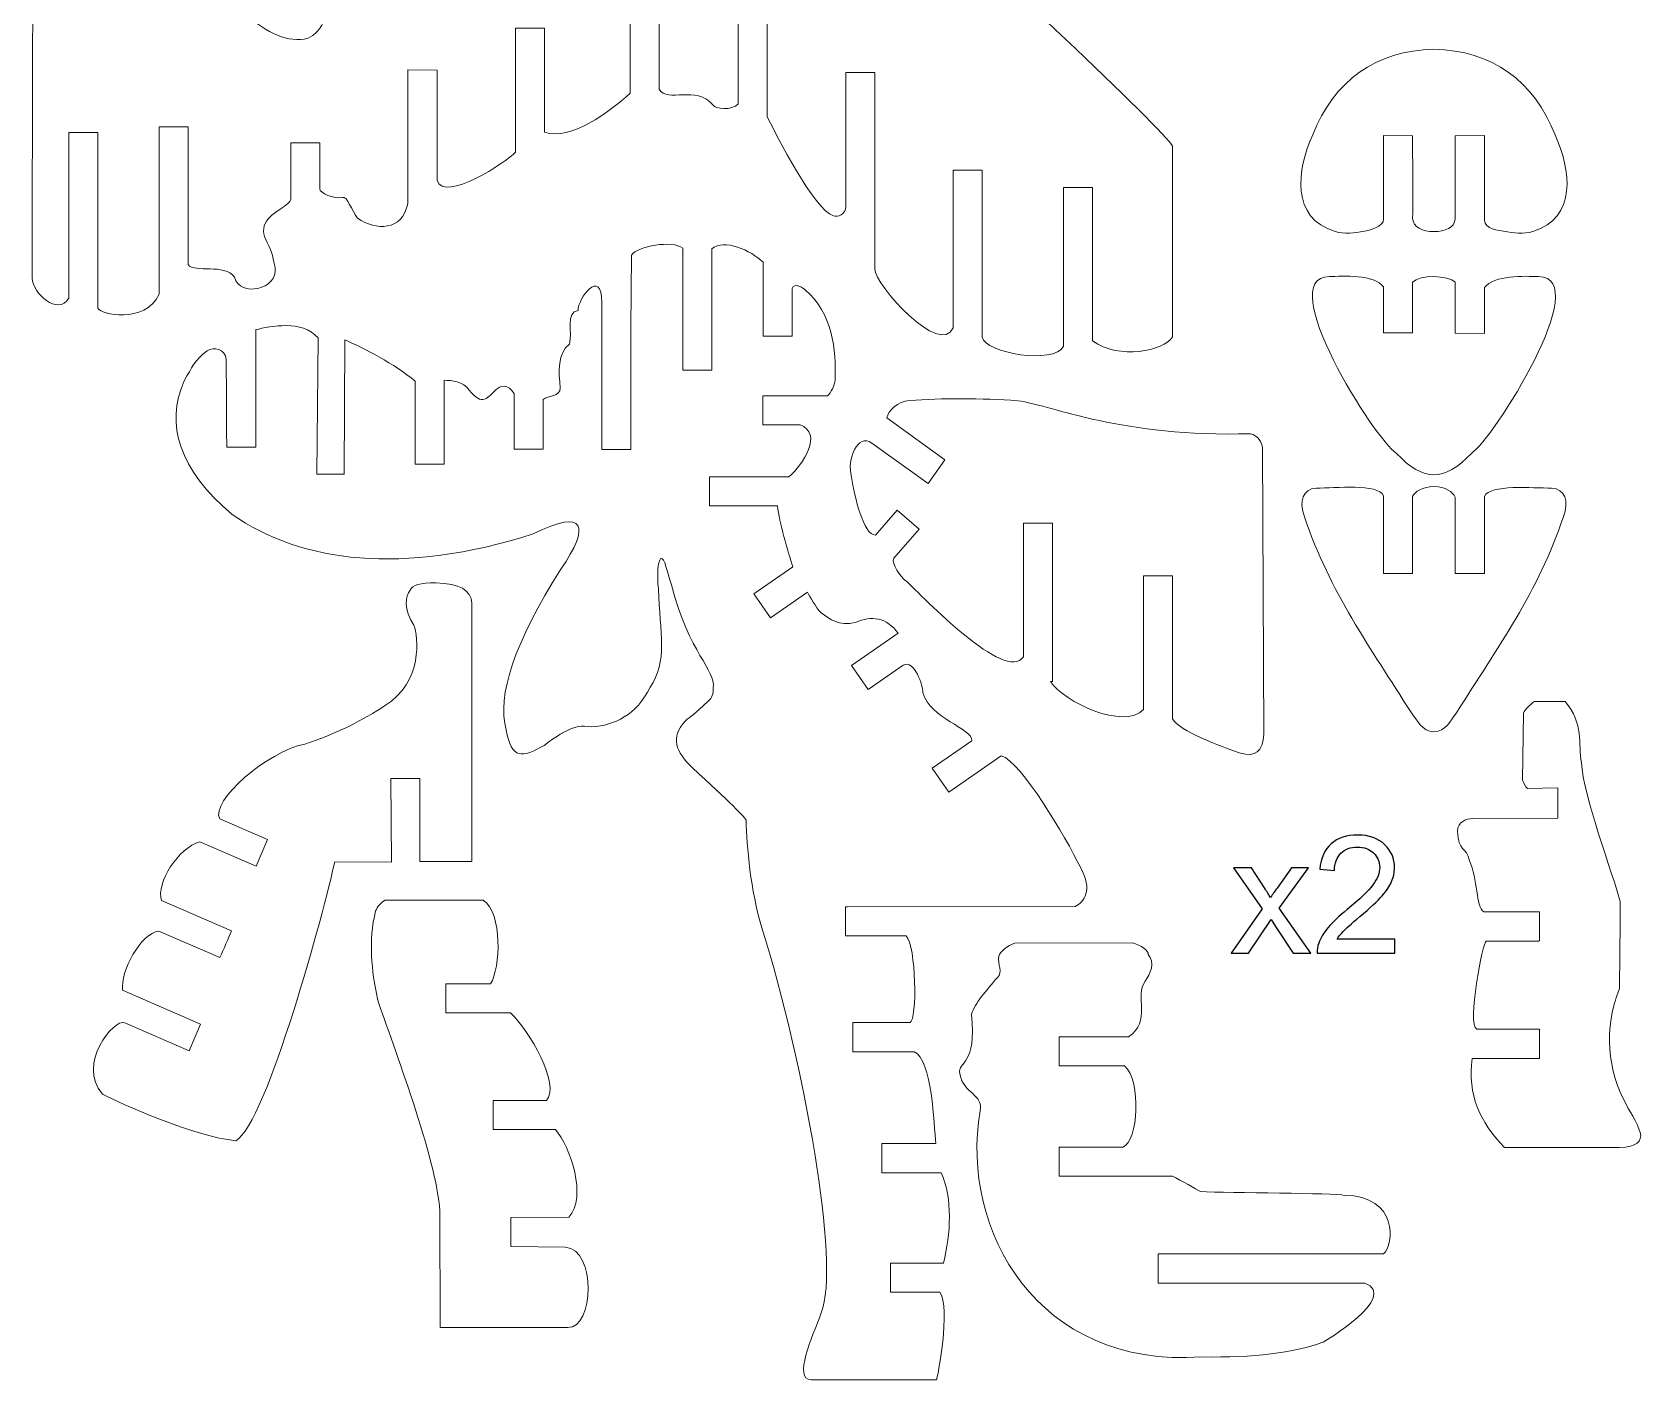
# Model space of a CAD drawing. Header units: centimetres. Extents: x -92 to 91, y -141 to 142.
# Drawn here: x -92.4 to 73.7, y -141.1 to -2 of the extents above; entities that cross this region are included whole.
import ezdxf

# ---------------------------------------------------------------- set-up
doc = ezdxf.new("R2010")
doc.units = ezdxf.units.CM
doc.header["$MEASUREMENT"] = 0
doc.layers.add('Livello 1', color=7, linetype='Continuous')

msp = doc.modelspace()

# ---------------------------------------------------------------- linework, layer by layer
at = {"layer": 'Livello 1', "color": 250, "lineweight": 20}
for points, knots in [([(-39.46, -12.31), (-36.75, -13.21), (-32.78, -10.26), (-30.62, -8.28), (-30.62, -8.28), (-30.62, -8.28), (-30.62, 2.92), (-30.62, 2.92), (-30.62, 2.92), (-30.62, 2.92), (-27.62, 2.92), (-27.62, 2.92), (-27.62, 2.92), (-27.62, 2.92), (-27.62, -7.87), (-27.62, -7.87), (-27.62, -7.87), (-26.75, -9.39), (-23.85, -7.33), (-22.02, -9.56), (-22.02, -9.56), (-21.91, -9.86), (-20.07, -10.13), (-19.47, -9.39), (-19.47, -9.39), (-19.47, -9.39), (-19.47, 4.38), (-19.47, 4.38), (-19.47, 4.38), (-19.47, 4.38), (-16.47, 4.38), (-16.47, 4.38), (-16.47, 4.38), (-16.47, 4.38), (-16.47, -10.7), (-16.47, -10.7), (-16.47, -10.7), (-15.44, -12.72), (-11.7, -20.21), (-9.62, -20.95), (-9.62, -20.95), (-9.22, -21.11), (-8.37, -20.84), (-8.35, -19.95), (-8.35, -19.95), (-8.35, -19.95), (-8.35, -6.15), (-8.35, -6.15), (-8.35, -6.15), (-8.35, -6.15), (-5.34, -6.15), (-5.34, -6.15), (-5.34, -6.15), (-5.34, -12.62), (-5.34, -19.96), (-5.34, -26.44), (-5.34, -26.44), (-5.45, -28.01), (1.52, -35.65), (2.72, -32.49), (2.72, -32.49), (2.72, -32.49), (2.72, -16.23), (2.72, -16.23), (2.72, -16.23), (2.72, -16.23), (5.72, -16.23), (5.72, -16.23), (5.72, -16.23), (5.72, -16.23), (5.72, -33.46), (5.72, -33.46), (5.72, -33.46), (6.05, -35.11), (13.13, -36.34), (14.14, -34.41), (14.14, -34.41), (14.14, -34.41), (14.14, -18.02), (14.14, -18.02), (14.14, -18.02), (15.24, -18.02), (15.97, -18.02), (17.14, -18.02), (17.14, -18.02), (17.14, -18.02), (17.14, -33.85), (17.14, -33.85), (17.14, -33.85), (19.85, -35.84), (24.5, -34.89), (25.4, -33.43), (25.4, -33.43), (25.4, -33.43), (25.4, -13.76), (25.4, -13.76), (25.4, -13.76), (24.75, -12.29), (4.26, 6.82), (2.26, 8.46), (2.26, 8.46), (-3.64, 13.28), (-12.31, 19.45), (-22.05, 18.19), (-22.05, 18.19), (-30.52, 16.36), (-43.54, 10.13), (-55.08, 5.79), (-55.08, 5.79), (-63.8, 1.55), (-60.87, -1.08), (-63.88, -2.62), (-63.88, -2.62), (-65.94, -3.13), (-68.05, -2.12), (-70.42, -0.08), (-70.42, -0.08), (-72.93, 1.81), (-70.87, 5.62), (-73.65, 7.39), (-73.65, 7.39), (-73.65, 7.39), (-82.43, 7.39), (-82.43, 7.39), (-82.43, 7.39), (-82.43, 7.39), (-82.43, 10.39), (-82.43, 10.39), (-82.43, 10.39), (-82.43, 10.39), (-74.99, 10.39), (-74.99, 10.39), (-74.99, 10.39), (-72.69, 10.43), (-70.44, 17.73), (-73.61, 17.91), (-73.61, 17.91), (-73.61, 17.91), (-81.32, 17.93), (-81.32, 17.93), (-81.32, 17.93), (-81.32, 18.97), (-81.32, 19.99), (-81.32, 20.93), (-81.32, 20.93), (-81.32, 20.93), (-71.21, 20.93), (-71.21, 20.93), (-71.21, 20.93), (-69.48, 21.42), (-69.3, 26.83), (-71.07, 28.02), (-71.07, 28.02), (-71.07, 28.02), (-80.49, 28.02), (-80.49, 28.02), (-80.49, 28.02), (-80.49, 28.02), (-80.49, 31.02), (-80.49, 31.02), (-80.49, 31.02), (-80.49, 31.02), (-70.65, 31.02), (-70.65, 31.02), (-70.65, 31.02), (-70.19, 31.41), (-69.96, 31.97), (-69.81, 32.51), (-69.81, 32.51), (-69.71, 35.74), (-71.54, 42.63), (-73.34, 44.98), (-73.34, 44.98), (-73.96, 45.86), (-74.84, 47.59), (-76.28, 46.03), (-76.28, 46.03), (-76.28, 46.03), (-76.28, 40.04), (-76.28, 40.04), (-76.28, 40.04), (-76.28, 40.04), (-79.29, 40.04), (-79.29, 40.04), (-79.29, 40.04), (-79.29, 40.04), (-79.29, 50.77), (-79.29, 50.77), (-79.29, 50.77), (-80.49, 53.23), (-84.93, 53.82), (-85.45, 52.25), (-85.45, 52.25), (-85.45, 48.27), (-85.45, 44.08), (-85.45, 40.1), (-85.45, 40.1), (-85.45, 40.1), (-88.45, 40.1), (-88.45, 40.1), (-88.45, 40.1), (-88.45, 40.1), (-88.45, 47.39), (-88.45, 47.39), (-88.45, 47.39), (-89.37, 48.41), (-92.01, 47.84), (-92.2, 42.53), (-92.2, 42.53), (-92.2, 18.14), (-92.36, -2.99), (-92.36, -27.39), (-92.36, -27.39), (-92.33, -28.94), (-89.7, -31.3), (-88.59, -29.45), (-88.59, -29.45), (-88.59, -29.45), (-88.59, -12.34), (-88.59, -12.34), (-88.59, -12.34), (-88.59, -12.34), (-85.59, -12.34), (-85.59, -12.34), (-85.59, -12.34), (-85.59, -12.34), (-85.59, -30.47), (-85.59, -30.47), (-85.59, -30.47), (-85.35, -31.12), (-80.76, -32.17), (-79.26, -29.04), (-79.26, -29.04), (-79.26, -29.04), (-79.26, -11.75), (-79.26, -11.75), (-79.26, -11.75), (-79.26, -11.75), (-76.26, -11.75), (-76.26, -11.75), (-76.26, -11.75), (-76.26, -11.75), (-76.26, -25.98), (-76.26, -25.98), (-76.26, -25.98), (-75.56, -26.87), (-72.53, -25.83), (-71.47, -27.28), (-71.47, -27.28), (-70.94, -29.42), (-66.93, -28.55), (-67.29, -26.29), (-67.29, -26.29), (-67.41, -25.55), (-67.61, -24.55), (-68.11, -23.71), (-68.11, -23.71), (-68.53, -22.84), (-68.61, -22.14), (-68.16, -21.5), (-68.16, -21.5), (-67.76, -20.71), (-65.66, -19.74), (-65.67, -19.24), (-65.67, -19.24), (-65.67, -19.24), (-65.67, -13.4), (-65.67, -13.4), (-65.67, -13.4), (-65.67, -13.4), (-62.67, -13.4), (-62.67, -13.4), (-62.67, -13.4), (-62.67, -13.4), (-62.67, -18.13), (-62.67, -18.13), (-62.67, -18.13), (-62.68, -18.62), (-61.24, -19.22), (-60.33, -19.04), (-60.33, -19.04), (-59.79, -18.88), (-59.4, -20.42), (-58.76, -21.2), (-58.76, -21.2), (-56.88, -22.48), (-54.11, -22.54), (-53.57, -19.66), (-53.57, -19.66), (-53.57, -19.66), (-53.57, -5.89), (-53.57, -5.89), (-53.57, -5.89), (-53.57, -5.89), (-50.56, -5.9), (-50.56, -5.9), (-50.56, -5.9), (-50.56, -5.9), (-50.56, -17.26), (-50.56, -17.26), (-50.56, -17.26), (-49.84, -19.67), (-43.34, -15.37), (-42.46, -14.38), (-42.46, -14.38), (-42.46, -14.38), (-42.46, -1.56), (-42.46, -1.56), (-42.46, -1.56), (-42.46, -1.56), (-39.46, -1.56), (-39.46, -1.56), (-39.46, -1.56), (-39.46, -1.56), (-39.46, -12.31), (-39.46, -12.31)], [0, 0, 0, 0, 0.012658, 0.012658, 0.012658, 0.012658, 0.025316, 0.025316, 0.025316, 0.025316, 0.037975, 0.037975, 0.037975, 0.037975, 0.050633, 0.050633, 0.050633, 0.050633, 0.063291, 0.063291, 0.063291, 0.063291, 0.075949, 0.075949, 0.075949, 0.075949, 0.088608, 0.088608, 0.088608, 0.088608, 0.101266, 0.101266, 0.101266, 0.101266, 0.113924, 0.113924, 0.113924, 0.113924, 0.126582, 0.126582, 0.126582, 0.126582, 0.139241, 0.139241, 0.139241, 0.139241, 0.151899, 0.151899, 0.151899, 0.151899, 0.164557, 0.164557, 0.164557, 0.164557, 0.177215, 0.177215, 0.177215, 0.177215, 0.189873, 0.189873, 0.189873, 0.189873, 0.202532, 0.202532, 0.202532, 0.202532, 0.21519, 0.21519, 0.21519, 0.21519, 0.227848, 0.227848, 0.227848, 0.227848, 0.240506, 0.240506, 0.240506, 0.240506, 0.253165, 0.253165, 0.253165, 0.253165, 0.265823, 0.265823, 0.265823, 0.265823, 0.278481, 0.278481, 0.278481, 0.278481, 0.291139, 0.291139, 0.291139, 0.291139, 0.303797, 0.303797, 0.303797, 0.303797, 0.316456, 0.316456, 0.316456, 0.316456, 0.329114, 0.329114, 0.329114, 0.329114, 0.341772, 0.341772, 0.341772, 0.341772, 0.35443, 0.35443, 0.35443, 0.35443, 0.367089, 0.367089, 0.367089, 0.367089, 0.379747, 0.379747, 0.379747, 0.379747, 0.392405, 0.392405, 0.392405, 0.392405, 0.405063, 0.405063, 0.405063, 0.405063, 0.417722, 0.417722, 0.417722, 0.417722, 0.43038, 0.43038, 0.43038, 0.43038, 0.443038, 0.443038, 0.443038, 0.443038, 0.455696, 0.455696, 0.455696, 0.455696, 0.468354, 0.468354, 0.468354, 0.468354, 0.481013, 0.481013, 0.481013, 0.481013, 0.493671, 0.493671, 0.493671, 0.493671, 0.506329, 0.506329, 0.506329, 0.506329, 0.518987, 0.518987, 0.518987, 0.518987, 0.531646, 0.531646, 0.531646, 0.531646, 0.544304, 0.544304, 0.544304, 0.544304, 0.556962, 0.556962, 0.556962, 0.556962, 0.56962, 0.56962, 0.56962, 0.56962, 0.582278, 0.582278, 0.582278, 0.582278, 0.594937, 0.594937, 0.594937, 0.594937, 0.607595, 0.607595, 0.607595, 0.607595, 0.620253, 0.620253, 0.620253, 0.620253, 0.632911, 0.632911, 0.632911, 0.632911, 0.64557, 0.64557, 0.64557, 0.64557, 0.658228, 0.658228, 0.658228, 0.658228, 0.670886, 0.670886, 0.670886, 0.670886, 0.683544, 0.683544, 0.683544, 0.683544, 0.696203, 0.696203, 0.696203, 0.696203, 0.708861, 0.708861, 0.708861, 0.708861, 0.721519, 0.721519, 0.721519, 0.721519, 0.734177, 0.734177, 0.734177, 0.734177, 0.746835, 0.746835, 0.746835, 0.746835, 0.759494, 0.759494, 0.759494, 0.759494, 0.772152, 0.772152, 0.772152, 0.772152, 0.78481, 0.78481, 0.78481, 0.78481, 0.797468, 0.797468, 0.797468, 0.797468, 0.810127, 0.810127, 0.810127, 0.810127, 0.822785, 0.822785, 0.822785, 0.822785, 0.835443, 0.835443, 0.835443, 0.835443, 0.848101, 0.848101, 0.848101, 0.848101, 0.860759, 0.860759, 0.860759, 0.86076, 0.873418, 0.873418, 0.873418, 0.873418, 0.886076, 0.886076, 0.886076, 0.886076, 0.898734, 0.898734, 0.898734, 0.898734, 0.911392, 0.911392, 0.911392, 0.911392, 0.924051, 0.924051, 0.924051, 0.924051, 0.936709, 0.936709, 0.936709, 0.936709, 0.949367, 0.949367, 0.949367, 0.949367, 0.962025, 0.962025, 0.962025, 0.962025, 0.974684, 0.974684, 0.974684, 0.974684, 0.987342, 0.987342, 0.987342, 0.987342, 1, 1, 1, 1]), ([(52.38, -3.75), (58.34, -3.85), (62.72, -7.02), (64.89, -12.59), (64.89, -12.59), (66.55, -16.15), (67.17, -21.23), (62.58, -22.55), (62.58, -22.55), (61.62, -22.88), (60.64, -22.69), (59.57, -22.54), (59.57, -22.54), (59.16, -22.44), (57.6, -22.32), (57.59, -21.4), (57.59, -21.4), (57.59, -21.4), (57.59, -12.66), (57.59, -12.66), (57.59, -12.66), (57.59, -12.66), (54.58, -12.68), (54.58, -12.68), (54.58, -12.68), (54.58, -15.51), (54.58, -18.42), (54.58, -21.25), (54.58, -21.25), (54.52, -22.2), (53.51, -22.57), (52.38, -22.57), (52.38, -22.57), (51.25, -22.57), (50.19, -22.14), (50.18, -21.17), (50.18, -21.17), (50.21, -18.32), (50.18, -15.54), (50.18, -12.7), (50.18, -12.7), (50.18, -12.7), (47.19, -12.66), (47.19, -12.66), (47.19, -12.66), (47.19, -12.66), (47.19, -21.26), (47.19, -21.26), (47.19, -21.26), (47.2, -22.1), (45.62, -22.46), (45.2, -22.54), (45.2, -22.54), (44.17, -22.73), (43.15, -22.87), (42.18, -22.55), (42.18, -22.55), (37.59, -21.23), (38.21, -16.15), (39.87, -12.59), (39.87, -12.59), (42.04, -7.02), (46.42, -3.85), (52.38, -3.75)], [0, 0, 0, 0, 0.0625, 0.0625, 0.0625, 0.0625, 0.125, 0.125, 0.125, 0.125, 0.1875, 0.1875, 0.1875, 0.1875, 0.25, 0.25, 0.25, 0.25, 0.3125, 0.3125, 0.3125, 0.3125, 0.375, 0.375, 0.375, 0.375, 0.4375, 0.4375, 0.4375, 0.4375, 0.5, 0.5, 0.5, 0.5, 0.5625, 0.5625, 0.5625, 0.5625, 0.625, 0.625, 0.625, 0.625, 0.6875, 0.6875, 0.6875, 0.6875, 0.75, 0.75, 0.75, 0.75, 0.8125, 0.8125, 0.8125, 0.8125, 0.875, 0.875, 0.875, 0.875, 0.9375, 0.9375, 0.9375, 0.9375, 1, 1, 1, 1]), ([(-42.61, -39.33), (-43.19, -38.17), (-44.09, -38.51), (-44.5, -38.89), (-44.5, -38.89), (-45.23, -39.66), (-45.93, -40.68), (-47.23, -38.93), (-47.23, -38.93), (-47.86, -38.04), (-49.04, -37.91), (-49.82, -37.92), (-49.82, -37.92), (-49.82, -37.92), (-49.82, -46.59), (-49.82, -46.59), (-49.82, -46.59), (-49.82, -46.59), (-52.82, -46.59), (-52.82, -46.59), (-52.82, -46.59), (-52.82, -46.59), (-52.82, -38), (-52.82, -38), (-52.82, -38), (-54.96, -36.24), (-58.05, -34.61), (-60.08, -33.75), (-60.08, -33.75), (-60.08, -33.75), (-60.14, -47.61), (-60.14, -47.61), (-60.14, -47.61), (-60.14, -47.61), (-62.97, -47.61), (-62.97, -47.61), (-62.97, -47.61), (-62.97, -47.61), (-62.84, -33.54), (-62.84, -33.54), (-62.84, -33.54), (-64.52, -31.62), (-67.75, -32.37), (-69.28, -32.69), (-69.28, -32.69), (-69.28, -32.69), (-69.28, -44.83), (-69.28, -44.83), (-69.28, -44.83), (-69.28, -44.83), (-72.28, -44.83), (-72.28, -44.83), (-72.28, -44.83), (-72.28, -41.81), (-72.32, -38.78), (-72.32, -35.76), (-72.32, -35.76), (-72.38, -34.72), (-73.64, -34.37), (-74.31, -34.89), (-74.31, -34.89), (-75.59, -35.8), (-75.85, -36.6), (-76.66, -37.96), (-76.66, -37.96), (-78.65, -42.48), (-77.19, -47.12), (-71.73, -51.76), (-71.73, -51.76), (-64.46, -56.76), (-54.18, -58.07), (-40.63, -53.78), (-40.63, -53.78), (-35.15, -51.04), (-34.75, -53.02), (-37.76, -57.4), (-37.76, -57.4), (-42.55, -64.97), (-44.43, -70.5), (-43.41, -73.99), (-43.41, -73.99), (-42.89, -77.1), (-41.76, -76.9), (-39.48, -75.61), (-39.48, -75.61), (-38.14, -74.56), (-37.59, -74.32), (-37.59, -74.32), (-37.59, -74.32), (-36.17, -73.56), (-35.72, -73.53), (-34.56, -73.69), (-34.56, -73.69), (-32.25, -73.53), (-29.96, -72.5), (-28.56, -69.6), (-28.56, -69.6), (-26.71, -66.97), (-27.53, -63.97), (-27.7, -59.49), (-27.7, -59.49), (-27.86, -57.82), (-27.76, -56.76), (-27.46, -56.29), (-27.46, -56.29), (-27.06, -56.23), (-26.78, -57.68), (-26.35, -59.03), (-26.35, -59.03), (-24.48, -66.19), (-21.81, -67.75), (-22.03, -69.67), (-22.03, -69.67), (-22.04, -70.31), (-22.13, -70.69), (-22.57, -71.03), (-22.57, -71.03), (-23.98, -72.43), (-24.44, -72.61), (-24.9, -73.07), (-24.9, -73.07), (-26.53, -74.81), (-25.91, -76.25), (-24.2, -77.9), (-24.2, -77.9), (-20.45, -81.34), (-18.59, -83.17), (-18.64, -83.38), (-18.64, -83.38), (-18.56, -85.98), (-18.21, -90.62), (-17.01, -94.42), (-17.01, -94.42), (-12.62, -108.66), (-8.89, -129.04), (-10.88, -134.19), (-10.88, -134.19), (-11.84, -136.69), (-13.79, -141.02), (-11.94, -141.09), (-11.94, -141.09), (-11.94, -141.09), (1.01, -141.09), (1.01, -141.09), (1.01, -141.09), (1.1, -141.09), (2.53, -133.6), (1.36, -132.05), (1.36, -132.05), (1.36, -132.05), (-3.73, -132.05), (-3.73, -132.05), (-3.73, -132.05), (-3.73, -132.05), (-3.73, -129.05), (-3.73, -129.05), (-3.73, -129.05), (-3.73, -129.05), (1.73, -129.05), (1.73, -129.05), (1.73, -129.05), (2.49, -126.02), (2.7, -122.37), (1.51, -119.71), (1.51, -119.71), (-0.55, -119.71), (-2.6, -119.71), (-4.64, -119.71), (-4.64, -119.71), (-4.64, -119.71), (-4.64, -116.71), (-4.64, -116.71), (-4.64, -116.71), (-2.86, -116.71), (-0.95, -116.71), (0.94, -116.71), (0.94, -116.71), (0.74, -114.67), (0.59, -108.11), (-1.29, -107.22), (-1.29, -107.22), (-1.29, -107.22), (-7.64, -107.22), (-7.64, -107.22), (-7.64, -107.22), (-7.64, -107.22), (-7.64, -104.22), (-7.64, -104.22), (-7.64, -104.22), (-7.64, -104.22), (-1.72, -104.22), (-1.72, -104.22), (-1.72, -104.22), (-0.96, -103.92), (-1.07, -96.27), (-2.13, -95.26), (-2.13, -95.26), (-2.13, -95.26), (-8.37, -95.26), (-8.37, -95.26), (-8.37, -95.26), (-8.37, -95.26), (-8.37, -92.26), (-8.37, -92.26), (-8.37, -92.26), (-8.37, -92.26), (-8.16, -92.26), (-8.16, -92.26), (-8.16, -92.26), (-8.16, -92.26), (15.33, -92.23), (15.33, -92.23), (15.33, -92.23), (16.25, -91.81), (17.21, -90.54), (15.88, -88.19), (15.88, -88.19), (14.34, -85.07), (9.79, -77.31), (7.71, -76.67), (7.71, -76.67), (7.71, -76.67), (2.29, -80.43), (2.29, -80.43), (2.29, -80.43), (2.29, -80.43), (0.58, -77.97), (0.58, -77.97), (0.58, -77.97), (0.58, -77.97), (4.68, -75.12), (4.68, -75.12), (4.68, -75.12), (4.65, -73.76), (0.4, -72.91), (-0.4, -70.14), (-0.4, -70.14), (-0.34, -69.53), (-1.28, -66.65), (-2.43, -67.33), (-2.43, -67.33), (-2.43, -67.33), (-6.04, -69.83), (-6.04, -69.83), (-6.04, -69.83), (-6.04, -69.83), (-7.75, -67.37), (-7.75, -67.37), (-7.75, -67.37), (-7.75, -67.37), (-2.94, -64.03), (-2.94, -64.03), (-2.94, -64.03), (-4.12, -62.38), (-5.77, -62.21), (-7.29, -62.89), (-7.29, -62.89), (-9.16, -63.37), (-9.92, -62.54), (-10.91, -61.93), (-10.91, -61.93), (-11.46, -61.33), (-12.06, -60.26), (-12.32, -59.78), (-12.32, -59.78), (-12.32, -59.78), (-16.14, -62.43), (-16.14, -62.43), (-16.14, -62.43), (-16.14, -62.43), (-17.85, -59.97), (-17.85, -59.97), (-17.85, -59.97), (-17.85, -59.97), (-13.82, -57.17), (-13.82, -57.17), (-13.82, -57.17), (-14.33, -55.57), (-15.25, -52.55), (-15.4, -50.89), (-15.4, -50.89), (-15.4, -50.89), (-22.41, -50.89), (-22.41, -50.89), (-22.41, -50.89), (-22.41, -50.89), (-22.41, -47.89), (-22.41, -47.89), (-22.41, -47.89), (-22.41, -47.89), (-14.23, -47.89), (-14.23, -47.89), (-14.23, -47.89), (-12.75, -46.63), (-10.66, -43.41), (-13.07, -42.51), (-13.07, -42.51), (-13.07, -42.51), (-16.92, -42.51), (-16.92, -42.51), (-16.92, -42.51), (-16.92, -42.51), (-16.92, -39.51), (-16.92, -39.51), (-16.92, -39.51), (-16.92, -39.51), (-10.24, -39.51), (-10.24, -39.51), (-10.24, -39.51), (-9.91, -39.29), (-9.47, -38.33), (-9.45, -37.92), (-9.45, -37.92), (-9.32, -34.76), (-9.76, -30.96), (-12.51, -28.61), (-12.51, -28.61), (-12.71, -28.4), (-13.69, -27.77), (-13.89, -28.44), (-13.89, -28.44), (-13.89, -28.44), (-13.89, -33.37), (-13.89, -33.37), (-13.89, -33.37), (-14.86, -33.37), (-15.88, -33.37), (-16.89, -33.37), (-16.89, -33.37), (-16.89, -33.37), (-16.89, -25.74), (-16.89, -25.74), (-16.89, -25.74), (-18.13, -24.5), (-20.96, -23.25), (-22.17, -24.36), (-22.17, -24.36), (-22.17, -24.36), (-22.17, -36.88), (-22.17, -36.88), (-22.17, -36.88), (-22.17, -36.88), (-25.17, -36.88), (-25.17, -36.88), (-25.17, -36.88), (-25.17, -36.88), (-25.17, -24.28), (-25.17, -24.28), (-25.17, -24.28), (-26.27, -23.42), (-29.84, -24.08), (-30.49, -25.01), (-30.49, -25.01), (-30.49, -25.01), (-30.53, -32.55), (-30.53, -32.55), (-30.53, -32.55), (-30.53, -32.55), (-30.53, -45.06), (-30.53, -45.06), (-30.53, -45.06), (-30.53, -45.06), (-33.53, -45.06), (-33.53, -45.06), (-33.53, -45.06), (-33.53, -45.06), (-33.53, -29.88), (-33.53, -29.88), (-33.53, -29.88), (-33.59, -26.19), (-36.04, -29.52), (-36, -30.71), (-36, -30.71), (-37.32, -30.92), (-36.56, -32.96), (-36.88, -34.18), (-36.88, -34.18), (-38.1, -35.12), (-38.02, -37.02), (-37.83, -38.71), (-37.83, -38.71), (-37.84, -39.65), (-39.11, -39.46), (-39.61, -39.89), (-39.61, -39.89), (-39.61, -39.89), (-39.61, -45.02), (-39.61, -45.02), (-39.61, -45.02), (-39.61, -45.02), (-42.61, -45.02), (-42.61, -45.02), (-42.61, -45.02), (-42.61, -43.17), (-42.61, -41.22), (-42.61, -39.33)], [0, 0, 0, 0, 0.010101, 0.010101, 0.010101, 0.010101, 0.020202, 0.020202, 0.020202, 0.020202, 0.030303, 0.030303, 0.030303, 0.030303, 0.040404, 0.040404, 0.040404, 0.040404, 0.050505, 0.050505, 0.050505, 0.050505, 0.060606, 0.060606, 0.060606, 0.060606, 0.070707, 0.070707, 0.070707, 0.070707, 0.080808, 0.080808, 0.080808, 0.080808, 0.090909, 0.090909, 0.090909, 0.090909, 0.10101, 0.10101, 0.10101, 0.10101, 0.111111, 0.111111, 0.111111, 0.111111, 0.121212, 0.121212, 0.121212, 0.121212, 0.131313, 0.131313, 0.131313, 0.131313, 0.141414, 0.141414, 0.141414, 0.141414, 0.151515, 0.151515, 0.151515, 0.151515, 0.161616, 0.161616, 0.161616, 0.161616, 0.171717, 0.171717, 0.171717, 0.171717, 0.181818, 0.181818, 0.181818, 0.181818, 0.191919, 0.191919, 0.191919, 0.191919, 0.20202, 0.20202, 0.20202, 0.20202, 0.212121, 0.212121, 0.212121, 0.212121, 0.222222, 0.222222, 0.222222, 0.222222, 0.232323, 0.232323, 0.232323, 0.232323, 0.242424, 0.242424, 0.242424, 0.242424, 0.252525, 0.252525, 0.252525, 0.252525, 0.262626, 0.262626, 0.262626, 0.262626, 0.272727, 0.272727, 0.272727, 0.272727, 0.282828, 0.282828, 0.282828, 0.282828, 0.292929, 0.292929, 0.292929, 0.292929, 0.30303, 0.30303, 0.30303, 0.30303, 0.313131, 0.313131, 0.313131, 0.313131, 0.323232, 0.323232, 0.323232, 0.323232, 0.333333, 0.333333, 0.333333, 0.333333, 0.343434, 0.343434, 0.343434, 0.343434, 0.353535, 0.353535, 0.353535, 0.353535, 0.363636, 0.363636, 0.363636, 0.363636, 0.373737, 0.373737, 0.373737, 0.373737, 0.383838, 0.383838, 0.383838, 0.383838, 0.393939, 0.393939, 0.393939, 0.393939, 0.40404, 0.40404, 0.40404, 0.40404, 0.414141, 0.414141, 0.414141, 0.414141, 0.424242, 0.424242, 0.424242, 0.424242, 0.434343, 0.434343, 0.434343, 0.434343, 0.444444, 0.444444, 0.444444, 0.444444, 0.454545, 0.454545, 0.454545, 0.454545, 0.464646, 0.464646, 0.464646, 0.464646, 0.474747, 0.474747, 0.474747, 0.474747, 0.484848, 0.484848, 0.484848, 0.484848, 0.494949, 0.494949, 0.494949, 0.49495, 0.505051, 0.505051, 0.505051, 0.505051, 0.515152, 0.515152, 0.515152, 0.515152, 0.525253, 0.525253, 0.525253, 0.525253, 0.535354, 0.535354, 0.535354, 0.535354, 0.545455, 0.545455, 0.545455, 0.545455, 0.555556, 0.555556, 0.555556, 0.555556, 0.565657, 0.565657, 0.565657, 0.565657, 0.575758, 0.575758, 0.575758, 0.575758, 0.585859, 0.585859, 0.585859, 0.585859, 0.59596, 0.59596, 0.59596, 0.59596, 0.606061, 0.606061, 0.606061, 0.606061, 0.616162, 0.616162, 0.616162, 0.616162, 0.626263, 0.626263, 0.626263, 0.626263, 0.636364, 0.636364, 0.636364, 0.636364, 0.646465, 0.646465, 0.646465, 0.646465, 0.656566, 0.656566, 0.656566, 0.656566, 0.666667, 0.666667, 0.666667, 0.666667, 0.676768, 0.676768, 0.676768, 0.676768, 0.686869, 0.686869, 0.686869, 0.686869, 0.69697, 0.69697, 0.69697, 0.69697, 0.707071, 0.707071, 0.707071, 0.707071, 0.717172, 0.717172, 0.717172, 0.717172, 0.727273, 0.727273, 0.727273, 0.727273, 0.737374, 0.737374, 0.737374, 0.737374, 0.747475, 0.747475, 0.747475, 0.747475, 0.757576, 0.757576, 0.757576, 0.757576, 0.767677, 0.767677, 0.767677, 0.767677, 0.777778, 0.777778, 0.777778, 0.777778, 0.787879, 0.787879, 0.787879, 0.787879, 0.79798, 0.79798, 0.79798, 0.79798, 0.808081, 0.808081, 0.808081, 0.808081, 0.818182, 0.818182, 0.818182, 0.818182, 0.828283, 0.828283, 0.828283, 0.828283, 0.838384, 0.838384, 0.838384, 0.838384, 0.848485, 0.848485, 0.848485, 0.848485, 0.858586, 0.858586, 0.858586, 0.858586, 0.868687, 0.868687, 0.868687, 0.868687, 0.878788, 0.878788, 0.878788, 0.878788, 0.888889, 0.888889, 0.888889, 0.888889, 0.89899, 0.89899, 0.89899, 0.89899, 0.909091, 0.909091, 0.909091, 0.909091, 0.919192, 0.919192, 0.919192, 0.919192, 0.929293, 0.929293, 0.929293, 0.929293, 0.939394, 0.939394, 0.939394, 0.939394, 0.949495, 0.949495, 0.949495, 0.949495, 0.959596, 0.959596, 0.959596, 0.959596, 0.969697, 0.969697, 0.969697, 0.969697, 0.979798, 0.979798, 0.979798, 0.979798, 0.989899, 0.989899, 0.989899, 0.989899, 1, 1, 1, 1]), ([(52.38, -47.69), (53.52, -47.69), (54.89, -46.92), (56.25, -45.46), (56.25, -45.46), (58.45, -44.07), (69.07, -27.3), (63.18, -27.22), (63.18, -27.22), (61.77, -27.16), (58.58, -27.04), (57.59, -28.35), (57.59, -28.35), (57.59, -28.35), (57.59, -33.09), (57.59, -33.09), (57.59, -33.09), (57.59, -33.09), (54.58, -33.06), (54.58, -33.06), (54.58, -33.06), (54.58, -33.06), (54.58, -27.79), (54.58, -27.79), (54.58, -27.79), (53.91, -27.04), (50.85, -27.03), (50.18, -27.78), (50.18, -27.78), (50.18, -27.78), (50.18, -33.02), (50.18, -33.02), (50.18, -33.02), (50.18, -33.02), (47.19, -33.02), (47.19, -33.02), (47.19, -33.02), (47.19, -33.02), (47.19, -28.29), (47.19, -28.29), (47.19, -28.29), (46.2, -26.97), (42.99, -27.16), (41.58, -27.22), (41.58, -27.22), (35.7, -27.3), (46.31, -44.07), (48.51, -45.46), (48.51, -45.46), (49.87, -46.92), (51.24, -47.69), (52.38, -47.69)], [0, 0, 0, 0, 0.076923, 0.076923, 0.076923, 0.076923, 0.153846, 0.153846, 0.153846, 0.153846, 0.230769, 0.230769, 0.230769, 0.230769, 0.307692, 0.307692, 0.307692, 0.307692, 0.384615, 0.384615, 0.384615, 0.384615, 0.461538, 0.461538, 0.461538, 0.461538, 0.538462, 0.538462, 0.538462, 0.538462, 0.615385, 0.615385, 0.615385, 0.615385, 0.692308, 0.692308, 0.692308, 0.692308, 0.769231, 0.769231, 0.769231, 0.769231, 0.846154, 0.846154, 0.846154, 0.846154, 0.923077, 0.923077, 0.923077, 0.923077, 1, 1, 1, 1]), ([(34.8, -74.46), (34.8, -74.46), (34.67, -44.89), (34.67, -44.89), (34.67, -44.89), (34.7, -44.36), (34.15, -43.6), (33.44, -43.43), (33.44, -43.43), (20.16, -43.84), (13.07, -40.54), (9.41, -40.03), (9.41, -40.03), (5.69, -39.77), (1.46, -39.74), (-1.73, -40.01), (-1.73, -40.01), (-3.07, -40.09), (-3.93, -41.06), (-4.12, -41.81), (-4.12, -41.81), (-4.12, -41.81), (1.89, -46.13), (1.89, -46.13), (1.89, -46.13), (1.89, -46.13), (0.14, -48.57), (0.14, -48.57), (0.14, -48.57), (0.14, -48.57), (-5.67, -44.4), (-5.67, -44.4), (-5.67, -44.4), (-7.09, -43.36), (-8.3, -46.07), (-7.75, -47.91), (-7.75, -47.91), (-7.44, -49.98), (-6.54, -53.87), (-5.29, -53.9), (-5.29, -53.9), (-5.29, -53.9), (-3.06, -51.32), (-3.06, -51.32), (-3.06, -51.32), (-3.06, -51.32), (-0.79, -53.28), (-0.79, -53.28), (-0.79, -53.28), (-0.79, -53.28), (-3.39, -56.29), (-3.39, -56.29), (-3.39, -56.29), (-3.7, -56.84), (-2.61, -58.27), (-2.28, -58.5), (-2.28, -58.5), (-0.17, -60.43), (8.13, -69.22), (10, -66.45), (10, -66.45), (10, -66.45), (10, -52.67), (10, -52.67), (10, -52.67), (11.04, -52.67), (12.11, -52.67), (13, -52.67), (13, -52.67), (13, -52.67), (13, -69.02), (13, -69.02), (13, -69.02), (13, -69.02), (12.8, -69.02), (12.8, -69.02), (12.8, -69.02), (14.19, -71.15), (20.35, -74.03), (22.39, -71.9), (22.39, -71.9), (22.39, -71.9), (22.39, -58.1), (22.39, -58.1), (22.39, -58.1), (22.39, -58.1), (25.39, -58.1), (25.39, -58.1), (25.39, -58.1), (25.39, -58.1), (25.39, -72.85), (25.39, -72.85), (25.39, -72.85), (26.1, -74.14), (30.26, -75.68), (32.41, -76.4), (32.41, -76.4), (33.89, -76.83), (34.75, -76.26), (34.8, -74.46)], [0, 0, 0, 0, 0.04, 0.04, 0.04, 0.04, 0.08, 0.08, 0.08, 0.08, 0.12, 0.12, 0.12, 0.12, 0.16, 0.16, 0.16, 0.16, 0.2, 0.2, 0.2, 0.2, 0.24, 0.24, 0.24, 0.24, 0.28, 0.28, 0.28, 0.28, 0.32, 0.32, 0.32, 0.32, 0.36, 0.36, 0.36, 0.36, 0.4, 0.4, 0.4, 0.4, 0.44, 0.44, 0.44, 0.44, 0.48, 0.48, 0.48, 0.48, 0.52, 0.52, 0.52, 0.52, 0.56, 0.56, 0.56, 0.56, 0.6, 0.6, 0.6, 0.6, 0.64, 0.64, 0.64, 0.64, 0.68, 0.68, 0.68, 0.68, 0.72, 0.72, 0.72, 0.72, 0.76, 0.76, 0.76, 0.76, 0.8, 0.8, 0.8, 0.8, 0.84, 0.84, 0.84, 0.84, 0.88, 0.88, 0.88, 0.88, 0.92, 0.92, 0.92, 0.92, 0.96, 0.96, 0.96, 0.96, 1, 1, 1, 1]), ([(52.38, -48.87), (53.55, -48.9), (54.37, -49.47), (54.58, -49.99), (54.58, -49.99), (54.58, -49.99), (54.58, -57.87), (54.58, -57.87), (54.58, -57.87), (54.58, -57.87), (57.59, -57.87), (57.59, -57.87), (57.59, -57.87), (57.59, -57.87), (57.59, -49.91), (57.59, -49.91), (57.59, -49.91), (58.16, -48.62), (62.59, -49.07), (64.52, -49.04), (64.52, -49.04), (65.94, -49.18), (66.35, -50.31), (65.75, -52.03), (65.75, -52.03), (63.13, -59.78), (59.01, -65.41), (54.7, -72.26), (54.7, -72.26), (54.08, -73.01), (53.61, -74.18), (52.38, -74.19), (52.38, -74.19), (51.15, -74.18), (50.68, -73.01), (50.06, -72.26), (50.06, -72.26), (45.75, -65.41), (41.63, -59.78), (39.01, -52.03), (39.01, -52.03), (38.41, -50.31), (38.82, -49.18), (40.24, -49.04), (40.24, -49.04), (42.17, -49.07), (46.61, -48.54), (47.19, -49.83), (47.19, -49.83), (47.19, -49.83), (47.19, -57.87), (47.19, -57.87), (47.19, -57.87), (47.19, -57.87), (50.18, -57.87), (50.18, -57.87), (50.18, -57.87), (50.18, -57.87), (50.18, -49.93), (50.18, -49.93), (50.18, -49.93), (50.39, -49.42), (51.21, -48.9), (52.38, -48.87)], [0, 0, 0, 0, 0.0625, 0.0625, 0.0625, 0.0625, 0.125, 0.125, 0.125, 0.125, 0.1875, 0.1875, 0.1875, 0.1875, 0.25, 0.25, 0.25, 0.25, 0.3125, 0.3125, 0.3125, 0.3125, 0.375, 0.375, 0.375, 0.375, 0.4375, 0.4375, 0.4375, 0.4375, 0.5, 0.5, 0.5, 0.5, 0.5625, 0.5625, 0.5625, 0.5625, 0.625, 0.625, 0.625, 0.625, 0.6875, 0.6875, 0.6875, 0.6875, 0.75, 0.75, 0.75, 0.75, 0.8125, 0.8125, 0.8125, 0.8125, 0.875, 0.875, 0.875, 0.875, 0.9375, 0.9375, 0.9375, 0.9375, 1, 1, 1, 1]), ([(-52.95, -63.2), (-52.48, -64.39), (-51.99, -69.03), (-55.97, -71.53), (-55.97, -71.53), (-58.05, -72.88), (-61.03, -74.49), (-64.22, -75.47), (-64.22, -75.47), (-68.06, -76.22), (-74.01, -81.39), (-73, -83.17), (-73, -83.17), (-73, -83.17), (-68.06, -85.32), (-68.06, -85.32), (-68.06, -85.32), (-68.06, -85.32), (-69.25, -88.07), (-69.25, -88.07), (-69.25, -88.07), (-69.25, -88.07), (-75.05, -85.55), (-75.05, -85.55), (-75.05, -85.55), (-77.2, -86.11), (-79.62, -89.83), (-79, -91.61), (-79, -91.61), (-79, -91.61), (-71.77, -94.75), (-71.77, -94.75), (-71.77, -94.75), (-72.14, -95.6), (-72.57, -96.58), (-72.97, -97.51), (-72.97, -97.51), (-72.97, -97.51), (-79.27, -94.77), (-79.27, -94.77), (-79.27, -94.77), (-81.18, -94.99), (-83.28, -98.96), (-83.03, -100.87), (-83.03, -100.87), (-83.03, -100.87), (-74.97, -104.38), (-74.97, -104.38), (-74.97, -104.38), (-74.97, -104.38), (-76.16, -107.13), (-76.16, -107.13), (-76.16, -107.13), (-76.16, -107.13), (-82.81, -104.24), (-82.81, -104.24), (-82.81, -104.24), (-83.9, -103.75), (-87.81, -108.49), (-85.1, -111.6), (-85.1, -111.6), (-83.33, -112.57), (-75.49, -116.02), (-71.34, -116.41), (-71.34, -116.41), (-68.13, -114.66), (-62.17, -92.44), (-61.12, -87.63), (-61.12, -87.63), (-61.12, -87.63), (-55.26, -87.66), (-55.26, -87.66), (-55.26, -87.66), (-55.26, -87.66), (-55.34, -79.04), (-55.34, -79.04), (-55.34, -79.04), (-55.34, -79.04), (-52.34, -79.04), (-52.34, -79.04), (-52.34, -79.04), (-52.34, -79.04), (-52.34, -87.6), (-52.34, -87.6), (-52.34, -87.6), (-52.34, -87.6), (-46.95, -87.6), (-46.95, -87.6), (-46.95, -87.6), (-46.95, -79.09), (-46.95, -69.45), (-46.95, -60.93), (-46.95, -60.93), (-47.08, -59.57), (-48.21, -58.88), (-50.68, -58.83), (-50.68, -58.83), (-52.3, -58.81), (-53.11, -59.06), (-53.34, -59.58), (-53.34, -59.58), (-53.85, -60.21), (-54.01, -61.55), (-52.95, -63.2)], [0, 0, 0, 0, 0.038462, 0.038462, 0.038462, 0.038462, 0.076923, 0.076923, 0.076923, 0.076923, 0.115385, 0.115385, 0.115385, 0.115385, 0.153846, 0.153846, 0.153846, 0.153846, 0.192308, 0.192308, 0.192308, 0.192308, 0.230769, 0.230769, 0.230769, 0.230769, 0.269231, 0.269231, 0.269231, 0.269231, 0.307692, 0.307692, 0.307692, 0.307692, 0.346154, 0.346154, 0.346154, 0.346154, 0.384615, 0.384615, 0.384615, 0.384615, 0.423077, 0.423077, 0.423077, 0.423077, 0.461538, 0.461538, 0.461538, 0.461538, 0.5, 0.5, 0.5, 0.5, 0.538462, 0.538462, 0.538462, 0.538462, 0.576923, 0.576923, 0.576923, 0.576923, 0.615385, 0.615385, 0.615385, 0.615385, 0.653846, 0.653846, 0.653846, 0.653846, 0.692308, 0.692308, 0.692308, 0.692308, 0.730769, 0.730769, 0.730769, 0.730769, 0.769231, 0.769231, 0.769231, 0.769231, 0.807692, 0.807692, 0.807692, 0.807692, 0.846154, 0.846154, 0.846154, 0.846154, 0.884615, 0.884615, 0.884615, 0.884615, 0.923077, 0.923077, 0.923077, 0.923077, 0.961538, 0.961538, 0.961538, 0.961538, 1, 1, 1, 1]), ([(57.78, -95.81), (57.46, -95.81), (55.74, -104.44), (56.82, -104.91), (56.82, -104.91), (56.82, -104.91), (63.28, -104.91), (63.28, -104.91), (63.28, -104.91), (63.28, -104.91), (63.28, -107.91), (63.28, -107.91), (63.28, -107.91), (63.28, -107.91), (56.34, -107.91), (56.34, -107.91), (56.34, -107.91), (55.83, -111.67), (57.1, -114.47), (59.67, -117.11), (59.67, -117.11), (62.56, -117.17), (67.65, -117.06), (70.72, -117.11), (70.72, -117.11), (73, -117.21), (73.7, -116.69), (73.74, -115.91), (73.74, -115.91), (73.7, -115.04), (72.71, -113.61), (72.25, -112.71), (72.25, -112.71), (70.33, -109.36), (69.86, -104.67), (71.55, -100.7), (71.55, -100.7), (71.55, -97.88), (71.62, -94.97), (71.62, -91.71), (71.62, -91.71), (70.86, -88.91), (67.76, -80.66), (67.61, -77.4), (67.61, -77.4), (67.24, -75.4), (67.89, -73.39), (65.94, -71.09), (65.94, -71.09), (65.94, -71.09), (62.72, -71.09), (62.72, -71.09), (62.72, -71.09), (62.35, -71.42), (61.82, -71.77), (61.62, -72.28), (61.62, -72.28), (61.62, -72.28), (61.54, -79.19), (61.54, -79.19), (61.54, -79.19), (61.62, -79.44), (61.84, -79.87), (62.03, -80.06), (62.03, -80.06), (62.03, -80.06), (65.19, -80), (65.19, -80), (65.19, -80), (65.19, -80), (65.19, -83.11), (65.19, -83.11), (65.19, -83.11), (65.19, -83.11), (56.39, -83.16), (56.39, -83.16), (56.39, -83.16), (55.68, -83.17), (54.85, -83.5), (54.81, -84.45), (54.81, -84.45), (54.87, -86.62), (55.74, -86.01), (56.05, -87.52), (56.05, -87.52), (56.93, -89.39), (56.7, -92.22), (57.52, -92.79), (57.52, -92.79), (57.52, -92.79), (63.28, -92.79), (63.28, -92.79), (63.28, -92.79), (63.28, -92.79), (63.28, -95.79), (63.28, -95.79), (63.28, -95.79), (63.28, -95.79), (63.22, -95.79), (63.22, -95.79), (63.22, -95.79), (63.22, -95.79), (63.22, -95.8), (63.22, -95.8), (63.22, -95.8), (63.22, -95.8), (57.78, -95.81), (57.78, -95.81)], [0, 0, 0, 0, 0.037037, 0.037037, 0.037037, 0.037037, 0.074074, 0.074074, 0.074074, 0.074074, 0.111111, 0.111111, 0.111111, 0.111111, 0.148148, 0.148148, 0.148148, 0.148148, 0.185185, 0.185185, 0.185185, 0.185185, 0.222222, 0.222222, 0.222222, 0.222222, 0.259259, 0.259259, 0.259259, 0.259259, 0.296296, 0.296296, 0.296296, 0.296296, 0.333333, 0.333333, 0.333333, 0.333333, 0.37037, 0.37037, 0.37037, 0.37037, 0.407407, 0.407407, 0.407407, 0.407407, 0.444444, 0.444444, 0.444444, 0.444444, 0.481481, 0.481481, 0.481481, 0.481481, 0.518519, 0.518519, 0.518519, 0.518519, 0.555556, 0.555556, 0.555556, 0.555556, 0.592593, 0.592593, 0.592593, 0.592593, 0.62963, 0.62963, 0.62963, 0.62963, 0.666667, 0.666667, 0.666667, 0.666667, 0.703704, 0.703704, 0.703704, 0.703704, 0.740741, 0.740741, 0.740741, 0.740741, 0.777778, 0.777778, 0.777778, 0.777778, 0.814815, 0.814815, 0.814815, 0.814815, 0.851852, 0.851852, 0.851852, 0.851852, 0.888889, 0.888889, 0.888889, 0.888889, 0.925926, 0.925926, 0.925926, 0.925926, 0.962963, 0.962963, 0.962963, 0.962963, 1, 1, 1, 1]), ([(-45.78, -91.58), (-43.78, -92.96), (-43.99, -98.55), (-45.03, -100.22), (-45.03, -100.22), (-45.03, -100.22), (-49.66, -100.22), (-49.66, -100.22), (-49.66, -100.22), (-49.66, -101.22), (-49.66, -102.23), (-49.66, -103.22), (-49.66, -103.22), (-49.66, -103.22), (-42.97, -103.22), (-42.97, -103.22), (-42.97, -103.22), (-41.1, -104.94), (-37.74, -110.64), (-39.27, -112.26), (-39.27, -112.26), (-39.27, -112.26), (-44.76, -112.26), (-44.76, -112.26), (-44.76, -112.26), (-44.76, -112.26), (-44.76, -115.26), (-44.76, -115.26), (-44.76, -115.26), (-44.76, -115.26), (-38.33, -115.26), (-38.33, -115.26), (-38.33, -115.26), (-36.79, -116.99), (-35.03, -122.29), (-36.94, -124.29), (-36.94, -124.29), (-36.94, -124.29), (-42.94, -124.34), (-42.94, -124.34), (-42.94, -124.34), (-42.94, -124.34), (-42.94, -127.34), (-42.94, -127.34), (-42.94, -127.34), (-42.94, -127.34), (-37.32, -127.39), (-37.32, -127.39), (-37.32, -127.39), (-34.06, -127.64), (-34.38, -135.79), (-37.06, -135.7), (-37.06, -135.7), (-37.06, -135.7), (-50.22, -135.7), (-50.22, -135.7), (-50.22, -135.7), (-50.22, -135.7), (-50.26, -123.66), (-50.26, -123.66), (-50.26, -123.66), (-50.6, -118.28), (-55.08, -106.68), (-56.72, -101.76), (-56.72, -101.76), (-57.3, -98.84), (-57.68, -95.82), (-56.9, -92.68), (-56.9, -92.68), (-56.7, -92.29), (-56.37, -91.79), (-55.93, -91.58), (-55.93, -91.58), (-55.93, -91.58), (-45.78, -91.58), (-45.78, -91.58)], [0, 0, 0, 0, 0.052632, 0.052632, 0.052632, 0.052632, 0.105263, 0.105263, 0.105263, 0.105263, 0.157895, 0.157895, 0.157895, 0.157895, 0.210526, 0.210526, 0.210526, 0.210526, 0.263158, 0.263158, 0.263158, 0.263158, 0.315789, 0.315789, 0.315789, 0.315789, 0.368421, 0.368421, 0.368421, 0.368421, 0.421053, 0.421053, 0.421053, 0.421053, 0.473684, 0.473684, 0.473684, 0.473684, 0.526316, 0.526316, 0.526316, 0.526316, 0.578947, 0.578947, 0.578947, 0.578947, 0.631579, 0.631579, 0.631579, 0.631579, 0.684211, 0.684211, 0.684211, 0.684211, 0.736842, 0.736842, 0.736842, 0.736842, 0.789474, 0.789474, 0.789474, 0.789474, 0.842105, 0.842105, 0.842105, 0.842105, 0.894737, 0.894737, 0.894737, 0.894737, 0.947368, 0.947368, 0.947368, 0.947368, 1, 1, 1, 1]), ([(20.85, -105.69), (23.22, -104.11), (21.46, -101.45), (22.55, -99.94), (22.55, -99.94), (23.09, -99.27), (23.64, -97.96), (22.86, -97.18), (22.86, -97.18), (22.96, -96.85), (22.14, -96.21), (21.24, -95.97), (21.24, -95.97), (21.24, -95.97), (9.11, -96.01), (9.11, -96.01), (9.11, -96.01), (8.35, -96.27), (7.55, -96.92), (7.44, -97.37), (7.44, -97.37), (7.29, -98.21), (7.92, -99.03), (7.3, -99.56), (7.3, -99.56), (6.16, -100.96), (4.96, -102.17), (4.63, -103.37), (4.63, -103.37), (5.2, -108.65), (3.22, -108.15), (3.42, -109.51), (3.42, -109.51), (3.82, -111.64), (5.9, -111.55), (5.51, -113.34), (5.51, -113.34), (3.44, -125.68), (11.48, -139.93), (28.4, -138.73), (28.4, -138.73), (33.79, -138.81), (37.9, -138.31), (40.82, -137.25), (40.82, -137.25), (41.01, -137.21), (48.84, -132.49), (45.25, -131.1), (45.25, -131.1), (45.25, -131.1), (23.91, -131.1), (23.91, -131.1), (23.91, -131.1), (23.91, -131.1), (23.91, -128.1), (23.91, -128.1), (23.91, -128.1), (23.91, -128.1), (47.16, -128.1), (47.16, -128.1), (47.16, -128.1), (48.34, -127.13), (48.68, -122.09), (43.14, -122.05), (43.14, -122.05), (42.14, -121.81), (31.22, -121.79), (28.27, -121.67), (28.27, -121.67), (27.85, -121.43), (26.26, -120.49), (25.38, -120.08), (25.38, -120.08), (25.38, -120.08), (13.69, -120.08), (13.69, -120.08), (13.69, -120.08), (13.69, -120.08), (13.69, -117.08), (13.69, -117.08), (13.69, -117.08), (13.69, -117.08), (20.24, -117.08), (20.24, -117.08), (20.24, -117.08), (21.88, -116.46), (22.19, -110.27), (20.44, -108.69), (20.44, -108.69), (20.44, -108.69), (13.69, -108.69), (13.69, -108.69), (13.69, -108.69), (13.69, -108.69), (13.69, -105.69), (13.69, -105.69), (13.69, -105.69), (13.69, -105.69), (20.85, -105.69), (20.85, -105.69)], [0, 0, 0, 0, 0.04, 0.04, 0.04, 0.04, 0.08, 0.08, 0.08, 0.08, 0.12, 0.12, 0.12, 0.12, 0.16, 0.16, 0.16, 0.16, 0.2, 0.2, 0.2, 0.2, 0.24, 0.24, 0.24, 0.24, 0.28, 0.28, 0.28, 0.28, 0.32, 0.32, 0.32, 0.32, 0.36, 0.36, 0.36, 0.36, 0.4, 0.4, 0.4, 0.4, 0.44, 0.44, 0.44, 0.44, 0.48, 0.48, 0.48, 0.48, 0.52, 0.52, 0.52, 0.52, 0.56, 0.56, 0.56, 0.56, 0.6, 0.6, 0.6, 0.6, 0.64, 0.64, 0.64, 0.64, 0.68, 0.68, 0.68, 0.68, 0.72, 0.72, 0.72, 0.72, 0.76, 0.76, 0.76, 0.76, 0.8, 0.8, 0.8, 0.8, 0.84, 0.84, 0.84, 0.84, 0.88, 0.88, 0.88, 0.88, 0.92, 0.92, 0.92, 0.92, 0.96, 0.96, 0.96, 0.96, 1, 1, 1, 1])]:
    msp.add_open_spline(points, degree=3, knots=knots, dxfattribs=at)
at = {"layer": 'Livello 1', "color": 1}
for points, knots in [([(48.33, -95.61), (48.33, -95.61), (48.33, -97.05), (48.33, -97.05), (48.33, -97.05), (48.33, -97.05), (40.31, -97.05), (40.31, -97.05), (40.31, -97.05), (40.3, -96.69), (40.35, -96.34), (40.48, -96.01), (40.48, -96.01), (40.68, -95.47), (41.01, -94.93), (41.46, -94.4), (41.46, -94.4), (41.91, -93.87), (42.56, -93.26), (43.41, -92.56), (43.41, -92.56), (44.73, -91.48), (45.62, -90.62), (46.08, -89.99), (46.08, -89.99), (46.55, -89.36), (46.78, -88.76), (46.78, -88.2), (46.78, -88.2), (46.78, -87.61), (46.57, -87.11), (46.15, -86.7), (46.15, -86.7), (45.72, -86.3), (45.17, -86.1), (44.49, -86.1), (44.49, -86.1), (43.78, -86.1), (43.2, -86.31), (42.77, -86.74), (42.77, -86.74), (42.34, -87.17), (42.12, -87.77), (42.12, -88.53), (42.12, -88.53), (42.12, -88.53), (40.59, -88.37), (40.59, -88.37), (40.59, -88.37), (40.69, -87.23), (41.09, -86.36), (41.77, -85.76), (41.77, -85.76), (42.45, -85.16), (43.38, -84.86), (44.53, -84.86), (44.53, -84.86), (45.69, -84.86), (46.61, -85.19), (47.29, -85.83), (47.29, -85.83), (47.97, -86.48), (48.31, -87.28), (48.31, -88.23), (48.31, -88.23), (48.31, -88.72), (48.21, -89.2), (48.01, -89.67), (48.01, -89.67), (47.81, -90.13), (47.48, -90.63), (47.02, -91.15), (47.02, -91.15), (46.56, -91.66), (45.8, -92.38), (44.73, -93.28), (44.73, -93.28), (43.83, -94.03), (43.26, -94.54), (43, -94.81), (43, -94.81), (42.75, -95.08), (42.54, -95.34), (42.38, -95.61), (42.38, -95.61), (42.38, -95.61), (48.33, -95.61), (48.33, -95.61)], [0, 0, 0, 0, 0.045455, 0.045455, 0.045455, 0.045455, 0.090909, 0.090909, 0.090909, 0.090909, 0.136364, 0.136364, 0.136364, 0.136364, 0.181818, 0.181818, 0.181818, 0.181818, 0.227273, 0.227273, 0.227273, 0.227273, 0.272727, 0.272727, 0.272727, 0.272727, 0.318182, 0.318182, 0.318182, 0.318182, 0.363636, 0.363636, 0.363636, 0.363636, 0.409091, 0.409091, 0.409091, 0.409091, 0.454545, 0.454545, 0.454545, 0.454545, 0.5, 0.5, 0.5, 0.5, 0.545455, 0.545455, 0.545455, 0.545455, 0.590909, 0.590909, 0.590909, 0.590909, 0.636364, 0.636364, 0.636364, 0.636364, 0.681818, 0.681818, 0.681818, 0.681818, 0.727273, 0.727273, 0.727273, 0.727273, 0.772727, 0.772727, 0.772727, 0.772727, 0.818182, 0.818182, 0.818182, 0.818182, 0.863636, 0.863636, 0.863636, 0.863636, 0.909091, 0.909091, 0.909091, 0.909091, 0.954545, 0.954545, 0.954545, 0.954545, 1, 1, 1, 1]), ([(31.44, -97.05), (31.44, -97.05), (34.65, -92.48), (34.65, -92.48), (34.65, -92.48), (34.65, -92.48), (31.68, -88.26), (31.68, -88.26), (31.68, -88.26), (31.68, -88.26), (33.54, -88.26), (33.54, -88.26), (33.54, -88.26), (33.54, -88.26), (34.89, -90.32), (34.89, -90.32), (34.89, -90.32), (35.15, -90.71), (35.35, -91.04), (35.5, -91.3), (35.5, -91.3), (35.75, -90.94), (35.97, -90.62), (36.18, -90.33), (36.18, -90.33), (36.18, -90.33), (37.66, -88.26), (37.66, -88.26), (37.66, -88.26), (37.66, -88.26), (39.44, -88.26), (39.44, -88.26), (39.44, -88.26), (39.44, -88.26), (36.4, -92.4), (36.4, -92.4), (36.4, -92.4), (36.4, -92.4), (39.67, -97.05), (39.67, -97.05), (39.67, -97.05), (39.67, -97.05), (37.84, -97.05), (37.84, -97.05), (37.84, -97.05), (37.84, -97.05), (36.03, -94.31), (36.03, -94.31), (36.03, -94.31), (36.03, -94.31), (35.56, -93.58), (35.56, -93.58), (35.56, -93.58), (35.56, -93.58), (33.25, -97.05), (33.25, -97.05), (33.25, -97.05), (33.25, -97.05), (31.44, -97.05), (31.44, -97.05)], [0, 0, 0, 0, 0.066667, 0.066667, 0.066667, 0.066667, 0.133333, 0.133333, 0.133333, 0.133333, 0.2, 0.2, 0.2, 0.2, 0.266667, 0.266667, 0.266667, 0.266667, 0.333333, 0.333333, 0.333333, 0.333333, 0.4, 0.4, 0.4, 0.4, 0.466667, 0.466667, 0.466667, 0.466667, 0.533333, 0.533333, 0.533333, 0.533333, 0.6, 0.6, 0.6, 0.6, 0.666667, 0.666667, 0.666667, 0.666667, 0.733333, 0.733333, 0.733333, 0.733333, 0.8, 0.8, 0.8, 0.8, 0.866667, 0.866667, 0.866667, 0.866667, 0.933333, 0.933333, 0.933333, 0.933333, 1, 1, 1, 1])]:
    msp.add_open_spline(points, degree=3, knots=knots, dxfattribs=at)

doc.saveas('drawing.dxf')
